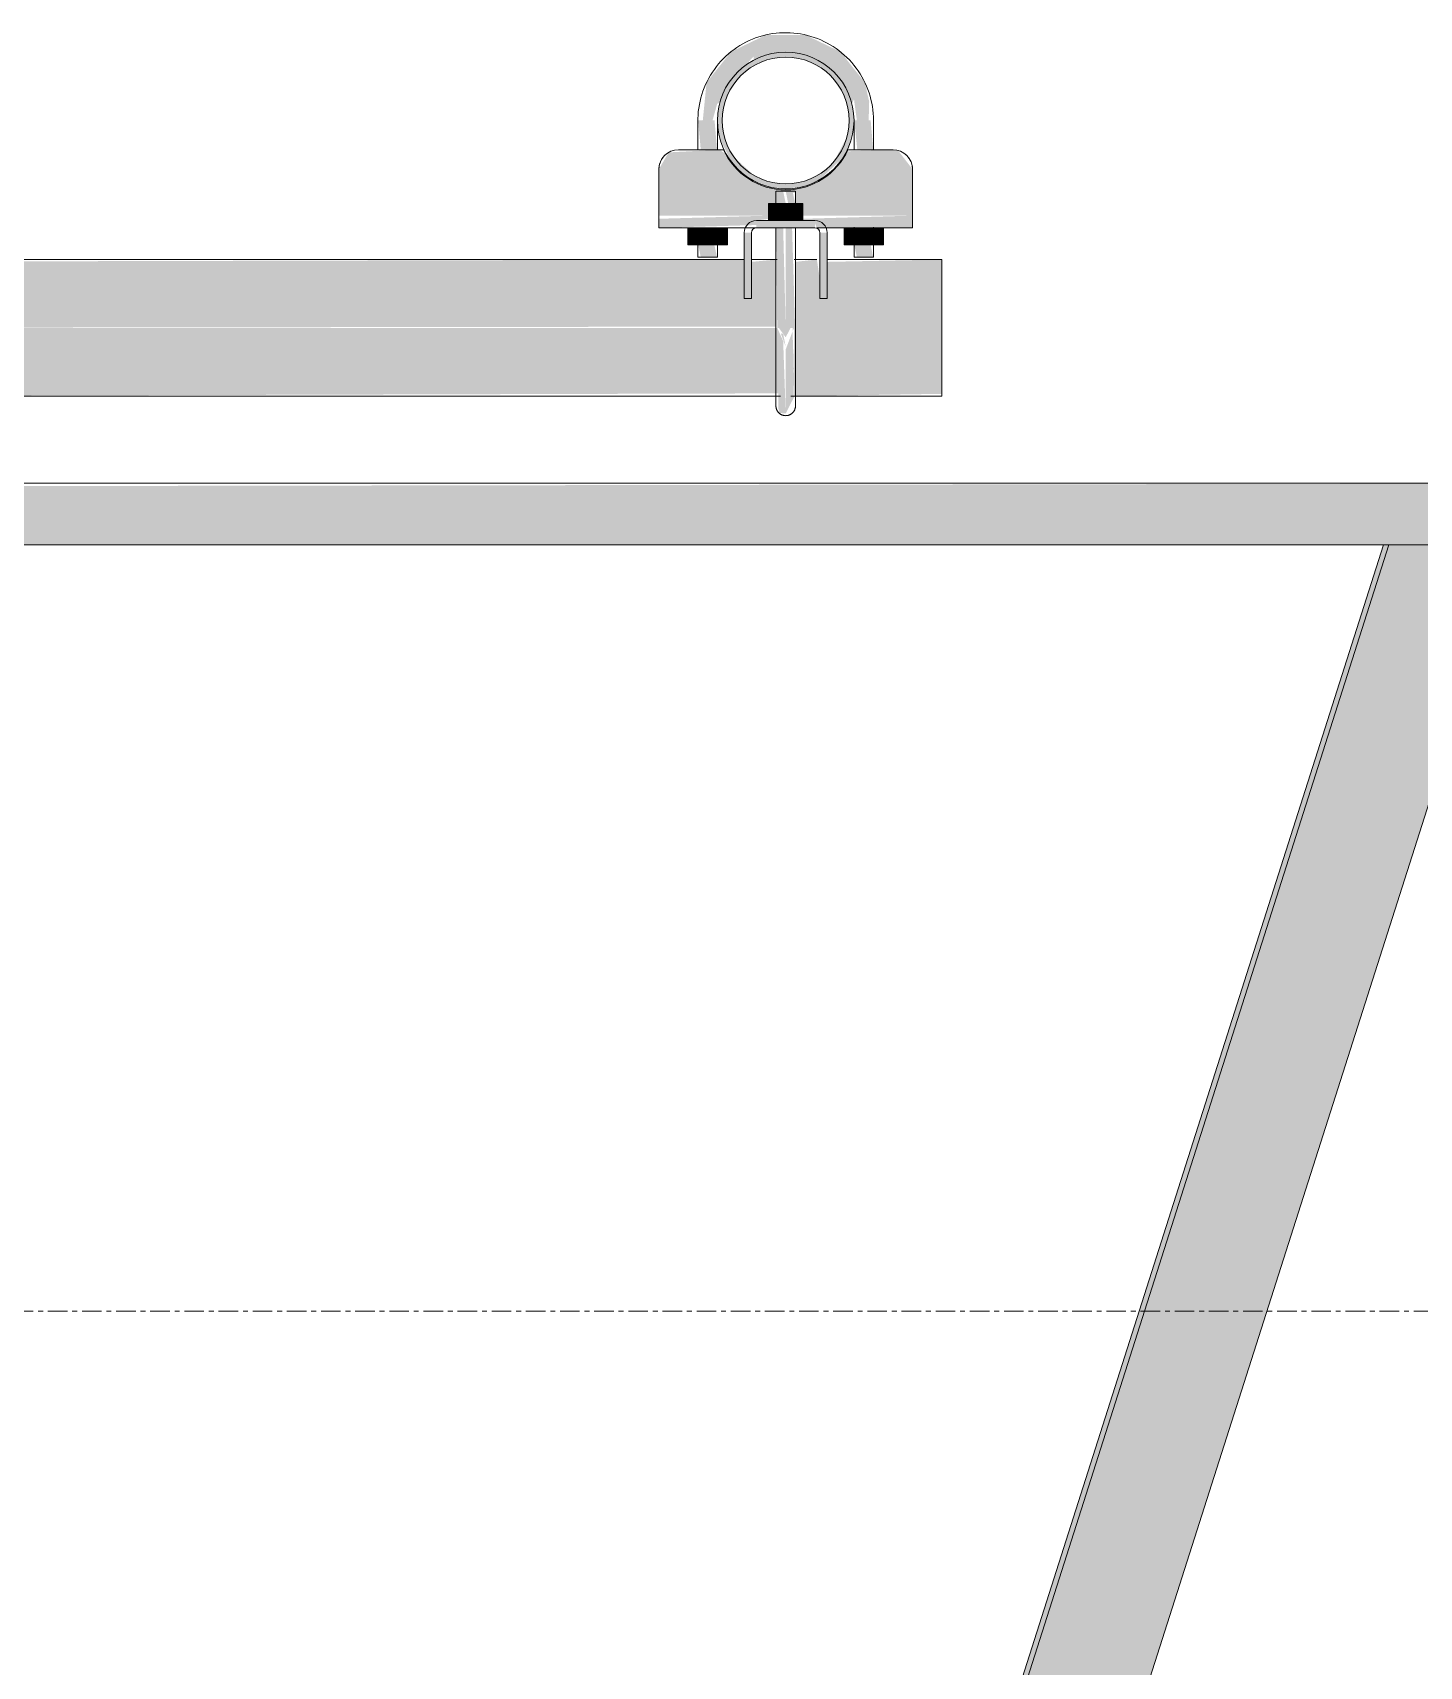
# Model space of a CAD drawing. Header units: inches. Extents: x 21380 to 98133, y -290 to 853.
# Drawn here: x 25628.87 to 25664.4, y 252.65 to 294.5 of the extents above; entities that cross this region are included whole.
import ezdxf

# ---------------------------------------------------------------- set-up
doc = ezdxf.new("R2010")
doc.units = ezdxf.units.IN
doc.header["$MEASUREMENT"] = 0
doc.linetypes.add('Grid Line 1_2_', pattern=[0.875, 0.5, -0.125, 0.125, -0.125])
doc.layers.add('A-FLOR-LEVL', color=51, linetype='Continuous', lineweight=9)
doc.layers.add('Q-SPCQ', color=91, linetype='Continuous', lineweight=9)

# ---------------------------------------------------------------- blocks, each defined once
blk = doc.blocks.new('Basketball_Backstop-Performance_Sports_Systems-3103-Ceiling_Hung - 27_-0_ to 27_-11 7_8_-706978-Building Section - East_West looking North')
at = {"layer": 'Q-SPCQ'}
for points in [[(25646.104, 292.25), (25646.294, 292.25), (25646.411, 292.671), (25646.492, 292.735), (25646.761, 293.266), (25647.346, 293.889), (25647.346, 293.787), (25647.996, 293.977), (25648.421, 293.967), (25648.794, 293.869), (25649.22, 293.63), (25649.577, 293.265), (25649.802, 292.842), (25649.863, 292.671), (25649.919, 292.794), (25649.992, 292.25), (25650.044, 292.25), (25650.294, 292.25), (25650.308, 292.733), (25650.196, 293.226), (25649.572, 294.009), (25648.669, 294.444), (25647.668, 294.444), (25646.766, 294.009), (25646.142, 293.226), (25646.044, 292.25)], [(25651.419, 289.812), (25651.419, 291), (25651.048, 291.483), (25650.919, 291.5), (25649.738, 291.461), (25649.318, 290.92), (25648.967, 290.681), (25648.589, 290.539), (25648.104, 290.487), (25647.667, 290.56), (25647.274, 290.734), (25646.923, 291.013), (25646.652, 291.375), (25646.478, 291.5), (25645.169, 291.433), (25644.919, 291), (25644.919, 289.812), (25647.731, 289.812), (25647.731, 290.125), (25647.927, 290.125), (25647.992, 290.437), (25648.41, 290.397), (25648.41, 290.125), (25648.606, 290.125), (25648.606, 289.812), (25648.967, 289.812)], [(25648.169, 289.687), (25648.169, 290.125), (25647.731, 290.125), (25647.731, 289.687)], [(25648.606, 289.687), (25648.606, 290.125), (25648.169, 290.125), (25648.169, 289.687)], [(25645.664, 289.062), (25645.916, 289.062), (25645.916, 289.5), (25645.664, 289.5)], [(25645.916, 289.062), (25646.421, 289.062), (25646.421, 289.5), (25645.916, 289.5)], [(25646.674, 289.062), (25646.674, 289.5), (25646.421, 289.5), (25646.421, 289.062)], [(25649.664, 289.062), (25649.916, 289.062), (25649.916, 289.5), (25649.664, 289.5)], [(25649.916, 289.062), (25650.421, 289.062), (25650.421, 289.5), (25649.916, 289.5)], [(25650.674, 289.062), (25650.674, 289.5), (25650.421, 289.5), (25650.421, 289.062)], [(25648.169, 284.744), (25648.395, 285.187), (25648.355, 285.207), (25648.369, 285.902), (25648.346, 286.849), (25648.169, 286.386), (25648.169, 284.961)], [(25626.154, 164.313), (25626.29, 164.32), (25663.62, 281.375), (25663.487, 281.375), (25626.156, 164.32)]]:
    blk.add_hatch(color=256, dxfattribs=at).paths.add_polyline_path(points, flags=0)
h = blk.add_hatch(color=256, dxfattribs=at)
h.paths.add_polyline_path([(25648.169, 290.5), (25648.622, 290.56), (25649.044, 290.734), (25649.603, 291.269), (25649.684, 291.375), (25649.859, 291.797), (25649.919, 292.25), (25649.859, 292.703), (25649.684, 293.125), (25649.406, 293.487), (25649.044, 293.766), (25648.622, 293.94), (25648.169, 294), (25647.716, 293.94), (25647.294, 293.766), (25646.931, 293.487), (25646.653, 293.125), (25646.478, 292.703), (25646.419, 292.25), (25646.478, 291.797), (25646.735, 291.269), (25646.931, 291.013), (25647.294, 290.734), (25647.716, 290.56)], flags=0)
h.paths.add_polyline_path([(25648.169, 290.625), (25647.748, 290.68), (25647.356, 290.843), (25646.891, 291.269), (25646.761, 291.437), (25646.599, 291.829), (25646.544, 292.25), (25646.599, 292.671), (25646.761, 293.062), (25647.02, 293.399), (25647.356, 293.657), (25647.748, 293.82), (25648.169, 293.875), (25648.589, 293.82), (25648.981, 293.657), (25649.318, 293.399), (25649.576, 293.062), (25649.738, 292.671), (25649.794, 292.25), (25649.738, 291.829), (25649.446, 291.269), (25649.318, 291.101), (25648.967, 290.837), (25648.589, 290.68)], flags=0)
h = blk.add_hatch(color=256, dxfattribs=at)
h.paths.add_polyline_path([(25646.044, 288.75), (25646.41, 288.75), (25646.341, 289.062), (25645.927, 289.062), (25645.992, 288.75)], flags=0)
h.paths.add_polyline_path([(25646.118, 291.5), (25646.41, 291.5), (25646.346, 292.25), (25645.927, 292.25), (25645.992, 291.5), (25646.104, 291.5)], flags=0)
h = blk.add_hatch(color=256, dxfattribs=at)
h.paths.add_polyline_path([(25650.294, 288.75), (25650.41, 288.75), (25650.346, 289.062), (25649.927, 289.062), (25649.992, 288.75), (25650.233, 288.75)], flags=0)
h.paths.add_polyline_path([(25650.169, 291.5), (25650.41, 291.5), (25650.346, 292.25), (25649.927, 292.25), (25650.003, 291.5), (25650.155, 291.5)], flags=0)
h = blk.add_hatch(color=256, dxfattribs=at)
h.paths.add_polyline_path([(25647.992, 286.937), (25648.169, 286.937), (25648.104, 289.5), (25647.927, 289.5), (25647.952, 286.937)], flags=0)
h.paths.add_polyline_path([(25647.95, 290.125), (25648.169, 290.125), (25648.104, 290.437), (25647.927, 290.437), (25647.927, 290.125)], flags=0)
h = blk.add_hatch(color=256, dxfattribs=at)
h.paths.add_polyline_path([(25648.233, 286.937), (25648.41, 286.937), (25648.332, 289.5), (25648.169, 289.5), (25648.169, 286.937)], flags=0)
h.paths.add_polyline_path([(25648.408, 290.125), (25648.41, 290.125), (25648.346, 290.437), (25648.169, 290.437), (25648.233, 290.125), (25648.385, 290.125)], flags=0)
h = blk.add_hatch(color=256, dxfattribs=at)
h.paths.add_polyline_path([(25651.419, 289.5), (25651.419, 289.812), (25648.606, 289.732), (25648.606, 289.687), (25648.919, 289.616), (25648.967, 289.5)], flags=0)
h.paths.add_polyline_path([(25644.919, 289.5), (25647.419, 289.572), (25647.419, 289.687), (25647.731, 289.732), (25647.731, 289.812), (25644.919, 289.732), (25644.919, 289.511)], flags=0)
h = blk.add_hatch(color=256, dxfattribs=at)
h.paths.add_polyline_path([(25647.294, 288.187), (25647.294, 289.375), (25647.106, 289.375), (25647.106, 288.187)], flags=0)
h.paths.add_polyline_path([(25649.044, 288.187), (25649.231, 288.187), (25649.231, 289.375), (25649.044, 289.375)], flags=0)
h.paths.add_polyline_path([(25648.919, 289.5), (25648.919, 289.687), (25647.419, 289.687), (25647.419, 289.5)], flags=0)
h = blk.add_hatch(color=256, dxfattribs=at)
h.paths.add_polyline_path([(25592.169, 286.937), (25595.927, 286.937), (25595.927, 288.687), (25595.294, 288.619), (25595.294, 288.187), (25595.106, 288.187), (25595.106, 288.687), (25592.169, 288.628), (25592.169, 287.39)], flags=0)
h.paths.add_polyline_path([(25596.41, 286.937), (25621.927, 286.937), (25621.927, 288.687), (25621.294, 288.628), (25621.294, 288.187), (25621.106, 288.187), (25621.106, 288.687), (25597.231, 288.613), (25597.231, 288.187), (25597.044, 288.187), (25597.044, 288.687), (25596.41, 288.616), (25596.41, 287.358)], flags=0)
h.paths.add_polyline_path([(25622.419, 286.937), (25647.927, 286.97), (25647.927, 288.687), (25647.294, 288.628), (25647.294, 288.187), (25647.106, 288.198), (25647.106, 288.687), (25623.231, 288.628), (25623.231, 288.187), (25623.044, 288.187), (25623.044, 288.687), (25622.41, 288.628), (25622.41, 286.937)], flags=0)
h.paths.add_polyline_path([(25648.967, 286.937), (25652.169, 286.937), (25652.169, 288.687), (25649.231, 288.628), (25649.231, 288.187), (25649.044, 288.189), (25648.967, 288.687), (25648.41, 288.628), (25648.41, 286.937)], flags=0)
h = blk.add_hatch(color=256, dxfattribs=at)
h.paths.add_polyline_path([(25595.992, 286.937), (25596.169, 286.696), (25596.294, 286.937), (25596.044, 286.937)], flags=0)
h.paths.add_polyline_path([(25595.934, 285.187), (25595.984, 285.247), (25595.952, 286.937), (25592.169, 286.937), (25592.169, 285.187)], flags=0)
h.paths.add_polyline_path([(25622.044, 286.937), (25622.169, 286.711), (25622.104, 286.937)], flags=0)
h.paths.add_polyline_path([(25596.385, 286.937), (25596.328, 286.89), (25596.371, 286.906)], flags=0)
h.paths.add_polyline_path([(25596.361, 285.187), (25621.947, 285.247), (25621.927, 286.937), (25596.386, 286.906), (25596.355, 285.207)], flags=0)
h.paths.add_polyline_path([(25647.992, 286.937), (25648.169, 286.696), (25648.294, 286.937), (25648.044, 286.937)], flags=0)
h.paths.add_polyline_path([(25622.385, 286.937), (25622.233, 286.937), (25622.294, 286.73), (25622.346, 286.847)], flags=0)
h.paths.add_polyline_path([(25622.385, 285.674), (25622.169, 286.042), (25622.072, 285.613), (25622.294, 285.62), (25622.347, 285.645)], flags=0)
h.paths.add_polyline_path([(25622.648, 285.187), (25647.984, 285.259), (25647.952, 286.937), (25622.385, 286.937), (25622.401, 285.187)], flags=0)
h.paths.add_polyline_path([(25648.385, 286.937), (25648.346, 286.937), (25648.346, 286.849)], flags=0)
h.paths.add_polyline_path([(25648.361, 285.187), (25652.169, 285.247), (25652.169, 286.937), (25648.385, 286.937), (25648.36, 285.191)], flags=0)
h = blk.add_hatch(color=256, dxfattribs=at)
h.paths.add_polyline_path([(25648.169, 286.454), (25648.104, 286.784), (25648.044, 286.796), (25648.104, 286.631)], flags=0)
h.paths.add_polyline_path([(25648.169, 284.744), (25648.104, 286.599), (25647.952, 286.937), (25647.983, 284.867), (25648.011, 284.759)], flags=0)
h = blk.add_hatch(color=256, dxfattribs=at)
h.paths.add_polyline_path([(25574.174, 281.375), (25620.674, 281.375), (25620.674, 282.875), (25574.174, 282.955), (25574.174, 281.503)], flags=0)
h.paths.add_polyline_path([(25623.674, 281.375), (25670.174, 281.375), (25670.174, 282.955), (25623.674, 282.875), (25623.674, 281.503)], flags=0)
h.paths.add_polyline_path([(25622.356, 282.237), (25622.23, 282.059), (25622.258, 282.231), (25622.271, 282.232)], flags=0)
h.paths.add_polyline_path([(25622.356, 281.808), (25622.271, 282.396), (25621.981, 282.312), (25621.986, 282.236), (25622.169, 282.226), (25622.174, 282.055), (25622.233, 282.052), (25622.337, 281.814)], flags=0)
h.paths.add_polyline_path([(25622.079, 281.835), (25622.1, 281.844), (25621.981, 282.237), (25621.986, 281.99), (25622.077, 281.839)], flags=0)
h.paths.add_polyline_path([(25622.481, 281.915), (25622.544, 282.125), (25622.481, 281.937)], flags=0)
h = blk.add_hatch(color=256, dxfattribs=at)
h.paths.add_polyline_path([(25625.39, 157.563), (25627.273, 157.563), (25628.11, 160.188), (25625.39, 160.188), (25625.39, 159.438)], flags=0)
h.paths.add_polyline_path([(25626.288, 164.313), (25629.428, 164.32), (25666.612, 280.918), (25665.189, 281.375), (25663.62, 281.375), (25626.29, 164.32)], flags=0)
for p, q in [((25645.919, 292.25), (25645.919, 291.5)), ((25646.419, 291.5), (25646.419, 292.25)), ((25649.919, 292.25), (25649.919, 291.5)), ((25650.419, 291.5), (25650.419, 292.25)), ((25646.575, 291.5), (25645.419, 291.5)), ((25650.919, 291.5), (25649.763, 291.5)), ((25644.919, 289.812), (25644.919, 291)), ((25651.419, 291), (25651.419, 289.812)), ((25647.731, 290.125), (25648.169, 290.125)), ((25647.731, 290.125), (25647.731, 289.687)), ((25647.919, 290.437), (25647.919, 289.687)), ((25647.927, 290.437), (25648.169, 290.437)), ((25648.169, 290.437), (25648.41, 290.437)), ((25648.169, 290.125), (25648.606, 290.125)), ((25648.169, 289.687), (25648.169, 290.125)), ((25648.419, 289.687), (25648.419, 290.437)), ((25648.606, 290.125), (25648.606, 289.687)), ((25644.919, 289.5), (25644.919, 289.812)), ((25648.919, 289.687), (25647.419, 289.687)), ((25651.419, 289.812), (25651.419, 289.5)), ((25644.919, 289.5), (25647.419, 289.5)), ((25645.664, 289.062), (25645.664, 289.5)), ((25645.916, 289.5), (25645.916, 289.062)), ((25645.919, 289.511), (25645.919, 288.75)), ((25646.419, 288.75), (25646.419, 289.511)), ((25646.421, 289.5), (25646.421, 289.062)), ((25646.674, 289.5), (25646.674, 289.062)), ((25647.106, 289.375), (25647.106, 288.187)), ((25647.294, 288.187), (25647.294, 289.375)), ((25647.419, 289.5), (25648.919, 289.5)), ((25647.919, 289.5), (25647.919, 288.687)), ((25647.919, 289.5), (25647.919, 286.937)), ((25648.419, 288.687), (25648.419, 289.5)), ((25648.419, 286.937), (25648.419, 289.5)), ((25648.967, 289.5), (25651.419, 289.5)), ((25649.044, 288.187), (25649.044, 289.375)), ((25649.231, 289.375), (25649.231, 288.187)), ((25649.664, 289.5), (25649.664, 289.062)), ((25649.916, 289.5), (25649.916, 289.062)), ((25649.919, 289.518), (25649.919, 288.75)), ((25650.419, 288.75), (25650.419, 289.515)), ((25650.421, 289.5), (25650.421, 289.062)), ((25650.674, 289.062), (25650.674, 289.5)), ((25645.916, 289.062), (25645.664, 289.062)), ((25646.421, 289.062), (25645.916, 289.062)), ((25646.674, 289.062), (25646.421, 289.062)), ((25649.916, 289.062), (25649.664, 289.062)), ((25650.421, 289.062), (25649.916, 289.062)), ((25650.674, 289.062), (25650.421, 289.062)), ((25647.106, 288.687), (25623.231, 288.687)), ((25645.919, 288.75), (25645.927, 288.75)), ((25646.419, 288.75), (25645.919, 288.75)), ((25646.41, 288.75), (25646.419, 288.75)), ((25647.952, 288.687), (25647.294, 288.687)), ((25648.967, 288.687), (25648.385, 288.687)), ((25652.169, 288.687), (25649.231, 288.687)), ((25650.419, 288.75), (25649.919, 288.75)), ((25649.919, 288.75), (25649.927, 288.75)), ((25650.41, 288.75), (25650.419, 288.75)), ((25652.169, 288.687), (25652.169, 286.937)), ((25647.106, 288.197), (25647.106, 287.824)), ((25647.106, 287.687), (25647.106, 288.187)), ((25647.294, 287.824), (25647.294, 288.197)), ((25647.294, 288.187), (25647.294, 287.687)), ((25649.044, 288.197), (25649.044, 287.824)), ((25649.044, 287.687), (25649.044, 288.187)), ((25649.231, 287.824), (25649.231, 288.197)), ((25649.231, 288.187), (25649.231, 287.687)), ((25647.106, 287.819), (25647.106, 287.687)), ((25647.106, 287.687), (25647.294, 287.687)), ((25647.294, 287.687), (25647.106, 287.687)), ((25647.294, 287.687), (25647.294, 287.819)), ((25649.044, 287.819), (25649.044, 287.687)), ((25649.044, 287.687), (25649.231, 287.687)), ((25649.231, 287.687), (25649.044, 287.687)), ((25649.231, 287.687), (25649.231, 287.819)), ((25652.169, 286.937), (25652.169, 285.187)), ((25622.346, 285.187), (25648.038, 285.187)), ((25648.296, 285.187), (25652.169, 285.187)), ((25622.669, 282.955), (25670.174, 282.955)), ((25670.174, 281.375), (25625.486, 281.375)), ((25663.487, 281.375), (25626.156, 164.32)), ((25663.62, 281.375), (25626.29, 164.32)), ((25666.612, 280.918), (25629.428, 164.32))]:
    blk.add_line(p, q, dxfattribs=at)
at = {"layer": 'Q-SPCQ', "flags": 128}
for points in [[(25650.419, 292.25), (25650.417, 292.34), (25650.412, 292.43), (25650.403, 292.519), (25650.39, 292.608), (25650.374, 292.697), (25650.354, 292.785), (25650.331, 292.872), (25650.305, 292.958), (25650.275, 293.043), (25650.241, 293.126), (25650.204, 293.208), (25650.165, 293.289), (25650.121, 293.368), (25650.075, 293.445), (25650.026, 293.52), (25649.974, 293.594), (25649.918, 293.665), (25649.86, 293.734), (25649.8, 293.8), (25649.736, 293.864), (25649.671, 293.925), (25649.602, 293.984), (25649.532, 294.04), (25649.459, 294.093), (25649.384, 294.143), (25649.308, 294.19), (25649.229, 294.234), (25649.149, 294.275), (25649.067, 294.313), (25648.984, 294.347), (25648.9, 294.378), (25648.814, 294.406), (25648.727, 294.43), (25648.64, 294.45), (25648.551, 294.467), (25648.462, 294.481), (25648.373, 294.491), (25648.283, 294.497), (25648.193, 294.5), (25648.103, 294.499), (25648.013, 294.495), (25647.924, 294.487), (25647.834, 294.475), (25647.746, 294.46), (25647.658, 294.441), (25647.57, 294.419), (25647.484, 294.393), (25647.399, 294.364), (25647.315, 294.332), (25647.232, 294.296), (25647.151, 294.257), (25647.072, 294.215), (25646.994, 294.169), (25646.918, 294.121), (25646.845, 294.069), (25646.773, 294.015), (25646.704, 293.957), (25646.636, 293.898), (25646.572, 293.835), (25646.51, 293.77), (25646.45, 293.702), (25646.394, 293.632), (25646.34, 293.56), (25646.289, 293.486), (25646.241, 293.41), (25646.196, 293.332), (25646.154, 293.252), (25646.116, 293.171), (25646.081, 293.088), (25646.049, 293.004), (25646.02, 292.918), (25645.995, 292.832), (25645.974, 292.745), (25645.956, 292.656), (25645.941, 292.568), (25645.93, 292.478), (25645.923, 292.388), (25645.919, 292.299), (25645.919, 292.25)], [(25647.919, 286.937), (25647.919, 286.858), (25647.919, 286.778), (25647.919, 286.698), (25647.919, 286.619), (25647.919, 286.54), (25647.919, 286.462), (25647.919, 286.385), (25647.919, 286.308), (25647.919, 286.233), (25647.919, 286.159), (25647.919, 286.086), (25647.919, 286.014), (25647.919, 285.944), (25647.919, 285.875), (25647.919, 285.808), (25647.919, 285.743), (25647.919, 285.68), (25647.919, 285.619), (25647.919, 285.56), (25647.919, 285.503), (25647.919, 285.448), (25647.919, 285.396), (25647.919, 285.346), (25647.919, 285.299), (25647.919, 285.255), (25647.919, 285.213), (25647.919, 285.174), (25647.919, 285.137), (25647.919, 285.104), (25647.919, 285.073), (25647.919, 285.046), (25647.919, 285.021), (25647.919, 285), (25647.919, 284.982), (25647.919, 284.967), (25647.919, 284.955), (25647.919, 284.946), (25647.919, 284.94), (25647.919, 284.938)], [(25648.419, 284.937), (25648.419, 284.939), (25648.419, 284.944), (25648.419, 284.952), (25648.419, 284.963), (25648.419, 284.977), (25648.419, 284.995), (25648.419, 285.015), (25648.419, 285.039), (25648.419, 285.066), (25648.419, 285.095), (25648.419, 285.128), (25648.419, 285.164), (25648.419, 285.202), (25648.419, 285.243), (25648.419, 285.287), (25648.419, 285.333), (25648.419, 285.382), (25648.419, 285.434), (25648.419, 285.488), (25648.419, 285.544), (25648.419, 285.603), (25648.419, 285.663), (25648.419, 285.726), (25648.419, 285.79), (25648.419, 285.857), (25648.419, 285.925), (25648.419, 285.995), (25648.419, 286.066), (25648.419, 286.139), (25648.419, 286.213), (25648.419, 286.288), (25648.419, 286.364), (25648.419, 286.441), (25648.419, 286.519), (25648.419, 286.598), (25648.419, 286.677), (25648.419, 286.756), (25648.419, 286.836), (25648.419, 286.916), (25648.419, 286.937)], [(25647.919, 284.937), (25647.919, 284.939), (25647.919, 284.944), (25647.919, 284.952), (25647.919, 284.963), (25647.919, 284.977), (25647.919, 284.995), (25647.919, 285.015), (25647.919, 285.039), (25647.919, 285.066), (25647.919, 285.095), (25647.919, 285.128), (25647.919, 285.164), (25647.919, 285.202)], [(25648.419, 285.213), (25648.419, 285.174), (25648.419, 285.137), (25648.419, 285.104), (25648.419, 285.073), (25648.419, 285.046), (25648.419, 285.021), (25648.419, 285), (25648.419, 284.982), (25648.419, 284.967), (25648.419, 284.955), (25648.419, 284.946), (25648.419, 284.94), (25648.419, 284.938)], [(25648.169, 284.687), (25648.159, 284.688), (25648.149, 284.688), (25648.139, 284.689), (25648.129, 284.691), (25648.119, 284.692), (25648.109, 284.695), (25648.1, 284.697), (25648.09, 284.7), (25648.081, 284.704), (25648.071, 284.707), (25648.062, 284.711), (25648.053, 284.716), (25648.045, 284.721), (25648.036, 284.726), (25648.028, 284.731), (25648.019, 284.737), (25648.012, 284.743), (25648.004, 284.75), (25647.997, 284.756), (25647.989, 284.763), (25647.983, 284.771), (25647.976, 284.778), (25647.97, 284.786), (25647.964, 284.794), (25647.958, 284.802), (25647.953, 284.811), (25647.948, 284.82), (25647.944, 284.829), (25647.94, 284.838), (25647.936, 284.847), (25647.932, 284.856), (25647.929, 284.866), (25647.927, 284.875), (25647.924, 284.885), (25647.922, 284.895), (25647.921, 284.905), (25647.92, 284.915), (25647.919, 284.925), (25647.919, 284.935), (25647.919, 284.937)], [(25648.419, 284.937), (25648.419, 284.928), (25648.418, 284.918), (25648.417, 284.908), (25648.416, 284.898), (25648.414, 284.888), (25648.412, 284.878), (25648.409, 284.868), (25648.406, 284.859), (25648.403, 284.849), (25648.399, 284.84), (25648.395, 284.831), (25648.391, 284.822), (25648.386, 284.813), (25648.381, 284.805), (25648.375, 284.796), (25648.369, 284.788), (25648.363, 284.78), (25648.357, 284.773), (25648.35, 284.765), (25648.343, 284.758), (25648.336, 284.751), (25648.328, 284.745), (25648.32, 284.739), (25648.312, 284.733), (25648.304, 284.727), (25648.295, 284.722), (25648.287, 284.717), (25648.278, 284.712), (25648.269, 284.708), (25648.259, 284.704), (25648.25, 284.701), (25648.24, 284.698), (25648.231, 284.695), (25648.221, 284.693), (25648.211, 284.691), (25648.201, 284.69), (25648.191, 284.689), (25648.181, 284.688), (25648.171, 284.688), (25648.169, 284.687)]]:
    blk.add_lwpolyline(points, dxfattribs=at)
at = {"layer": 'Q-SPCQ'}
for centre, radius, start, end in [((25648.169, 292.25), 1.75, 0, 180), ((25648.169, 292.25), 1.625, 0, 180), ((25648.169, 292.25), 1.75, 180, 0), ((25648.169, 292.25), 1.625, 180, 0), ((25645.419, 291), 0.5, 90, 180), ((25645.419, 291), 0.5, 120, 180), ((25648.169, 292.223), 1.75, 204.3958, 335.6042), ((25650.919, 291), 0.5, 0, 90), ((25650.919, 291), 0.5, 0, 60), ((25647.419, 289.375), 0.312, 90, 180), ((25648.919, 289.375), 0.312, 0, 90), ((25647.419, 289.375), 0.125, 90, 180), ((25648.919, 289.375), 0.125, 0, 90)]:
    blk.add_arc(centre, radius, start, end, dxfattribs=at)

msp = doc.modelspace()

# ---------------------------------------------------------------- linework, layer by layer
at = {"layer": 'A-FLOR-LEVL', "linetype": 'Grid Line 1_2_'}
msp.add_line((21678.638, 261.75), (26557.324, 261.75), dxfattribs=at)

# ---------------------------------------------------------------- block references
at = {"layer": 'Q-SPCQ'}
msp.add_blockref('Basketball_Backstop-Performance_Sports_Systems-3103-Ceiling_Hung - 27_-0_ to 27_-11 7_8_-706978-Building Section - East_West looking North', (0, 0), dxfattribs=at)

doc.saveas('drawing.dxf')
